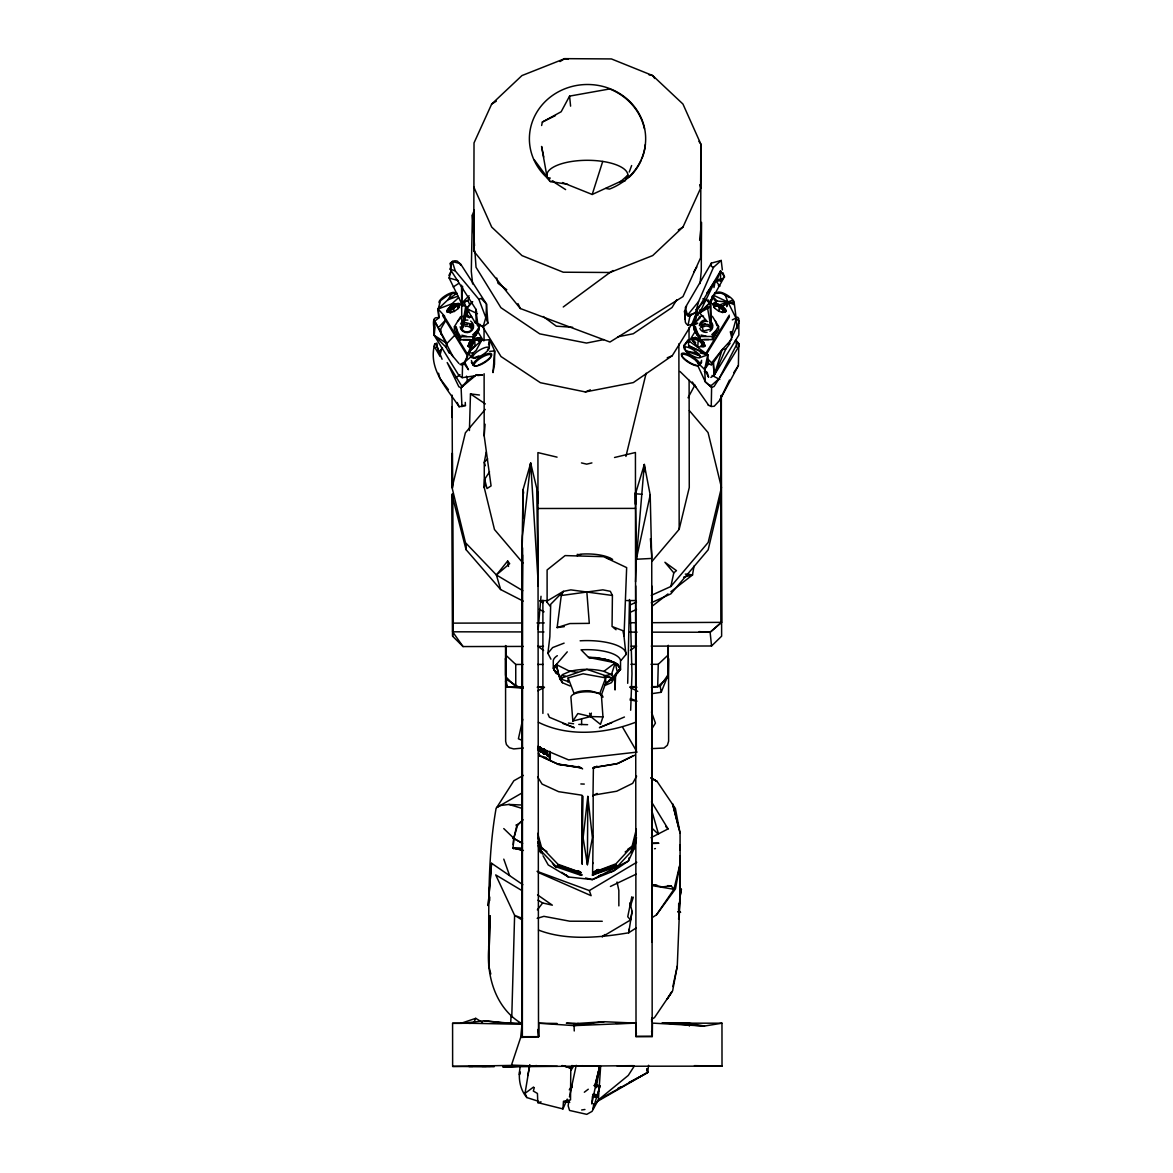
<?xml version="1.0" encoding="UTF-8"?>
<svg xmlns="http://www.w3.org/2000/svg" width="1173" height="1173" viewBox="0 0 1173 1173"><rect width="100%" height="100%" fill="white"/><g stroke="black" fill="none" stroke-linecap="round" stroke-linejoin="round"><path stroke-width="1.5" d="M436.371 347.501L436.986 343.073L434.743 343.953L434.362 346.607L440.066 356.445L436.371 343.88M505.548 645.546L505.534 674.739L507.044 686.982L523.217 688.184M521.956 642.203L522.029 586.06M542.894 713.419L542.894 600.224M635.707 585.928L636.353 751.614M668.287 645.282L668.258 674.475L661.22 692.29L651.601 693.698M721.351 396.665L721.16 622.54L710.12 632.262L651.689 632.159M582.409 795.499L581.984 862.61M582.644 796.247L582.219 864.296L582.424 796.027M593.127 837.17L593.186 795.411M461.062 265.333L457.485 261.227A5.924 5.542 2.8 0 0 452.279 261.535L450.139 269.101L475.739 309.056L476.15 321.153L477.924 324.789L483.129 326.842L487.909 323.132L486.487 303.998L460.373 263.602L452.279 261.535L450.344 263.207L451.106 271.183L449.098 277.972L462.968 306.27M651.47 1019.396L654.475 1017.607L672.642 990.774L677.276 966.112L679.944 899.31L680.105 863.695L680.076 833.153L675.384 808.461L657.173 781.541L651.308 777.802M452.191 406.664L452.191 417.412M549.331 754.268C550.034 743.125 551.398 767.948 548.817 756.101A2.258 1.452 69.7 0 1 548.172 756.13L547.234 755.485A1.76 1.07 69 0 1 546.735 754.415L546.809 750.573L547.248 753.491M587.394 864.692L587.82 796.408L592.394 837.771L587.394 864.692L583.098 837.845L587.82 796.408M523.334 646.426L463.042 646.572L452.631 636.221L452.441 495.021M473.731 251.037L474.024 142.901L491.663 104.089L521.956 75.571L564.697 58.65L611.412 58.929L652.643 75.541L682.95 104.045L700.926 144.264L700.618 257.781L682.979 296.593L609.96 342.032L520.328 308.528L473.731 251.037L474.024 212.445M521.985 629.476L522.572 554.976M522.85 518.627L523.085 489.552L530.68 463.1L536.75 488.379L538.143 586.236M563.245 306.989L609.96 272.488L652.701 255.567L682.979 227.049L700.618 188.237L700.926 144.264L698.917 141.332M572.043 1065.451L570.796 1068.148L570.518 1099.937L563.48 1101.271L562.937 1108.925L537.806 1102.605L537.439 1093.456L533.348 1091.081L534.272 1087.635M721.204 260.465L711.337 263.133L711.307 266.344L713.463 267.356L721.204 260.465L722.333 269.863M564.286 626.646L557.131 627.584L561.266 595.517L602.834 589.843L610.327 591.309L612.409 595.459L612.057 626.514L622.878 630.663L624.021 636.191L625.913 654.593L621.162 660.311M592.761 863.709L593.113 836.246M549.345 753.902L549.389 754.943M668.493 658.244L668.258 674.475L660.208 686.293L661.22 692.29M522.278 1023.897C495.402 1008.633 485.783 975.071 489.053 945.702M471.326 1023.281L452.587 1023.311L452.631 1066.418L511.369 1065.421L520.68 1037.445L522.132 1036.727L521.853 558.568L523.085 489.552L523.642 493.129M474.332 210.04L472.382 215.055L471.297 271.447L472.646 283.954M735.676 339.818L738.814 343.689L738.389 365.58L719.606 400.448L714.181 406.269L711.249 406.474L711.615 387.339L705.325 381.87L697.774 365.624M627.702 683.302L629.49 599.506M679.754 850.337L679.871 844.853L679.739 849.97M545.768 752.597L545.753 752.714A2.669 1.569 70.3 0 1 545.548 753.711L545.753 752.348A2.727 1.584 70.4 0 0 545.592 751.482L544.815 749.884A2.625 1.408 69.1 0 0 544.477 749.327L543.275 749.166L543.319 750.031A1.672 0.894 71.5 0 1 543.466 749.782L544.595 749.987A1.76 0.968 70.3 0 1 545.02 750.471L545.342 752.274L544.551 750.207A1.965 1.07 70.3 0 0 544.272 749.972L543.099 750.09M474.464 375.903L462.235 377.677L462.543 364.979C468.789 359.7 468.071 346.563 474.801 340.214L481.223 339.246M652.232 686.63L657.686 686.63L658.273 664.299L667.804 655.326M469.112 297.502L467.924 300.508L463.848 302.209C469.567 310.566 464.361 320.185 461.81 328.66L461.546 285.215M489.654 900.644L489.742 897.008M496.15 808.036C486.942 859.838 489.068 913.166 488.73 965.658L490.05 915.908L488.73 965.658L490.813 974.015M521.853 558.568L522.469 536.032L530.68 463.1L531.12 468.511M511.765 1017.211L514.61 915.336L495.71 874.897L522.322 890.806M540.606 747.773A2.346 1.041 73.5 0 1 540.9 748.154C543.26 753.169 536.794 749.503 541.647 750.911A1.891 0.924 75 0 0 541.75 750.397L541.413 748.359A2.801 1.276 73.9 0 0 541.164 747.919M592.746 862.522L592.585 874.765L617.013 865.542M523.158 601.104L500.636 589.55L466.033 549.609L466.194 544.111M469.42 430.55L470.476 393.908L479.449 395.022M513.026 848.284L513.803 838.27L516.794 825.601L523.099 819.78M537.835 492.044L537.835 503.246M635.561 581.837L636.323 559.242L635.502 493.76L644.314 464.508L650.194 494.962L651.704 558.436L636.323 559.242L644.314 464.508L644.915 471.737M471.531 316.505L460.637 316.549L454.435 326.622L454.318 329.716L460.549 339.833L472.983 339.877L479.2 329.804L479.317 326.71L476.209 321.314L477.66 326.021M460.549 339.833L460.666 336.739L454.435 326.622M472.983 339.877L473.1 336.783L479.317 326.71M630.663 710.251L631.983 673.742L629.974 600.723M614.681 676.968L615.048 689.709L615.678 673.331M732.304 319.877L737.67 317.194L738.799 318.601L738.873 334.994L714.137 375.345L710.882 377.413M630.488 906.025L633.317 897.213M462.235 377.677L458.98 375.609L434.157 335.302C435.564 331.431 429.479 314.965 438.687 318L438.145 308.998L440.549 300.625L447.822 295.244L455.124 292.663L456.927 293.162L448.013 299.702L438.145 308.998L439.039 317.634M434.743 343.953C427.778 369.026 446.429 387.515 459.127 406.767L465.432 405.55L465.256 402.398M489.537 471.869L484.654 479.258L484.288 487.733L494.478 529.522L522.938 562.996M510.739 1022.797L511.061 1015.51M651.631 1021.654L651.807 1018.017M452.499 493.628L452.675 631.807L463.042 646.572M474.977 365.859A10.777 3.196 -31.6 0 1 473.247 365.302L471.414 360.507M552.454 863.592L556.471 866.95L580.796 875.263C581.06 873.225 580.224 876.07 581.955 875.219M453.321 620.854L452.675 631.807L522.058 631.924M480.373 324.613L475.329 322.795L465.637 306.783L461.59 303.308L462.617 286.403M624.021 636.191L626.661 567.615L603.567 556.676L565.093 555.591L547.102 569.946L547.117 602.336L550.122 606.148M697.744 347.193L698.199 339.979L691.791 339.041L697.744 347.193L704.621 345.976L698.199 339.979M628.948 929.221L628.713 932.784C599.858 937.667 566.031 940.805 538.524 930.072M600.649 1066.228L598.362 1099.893L592.042 1111.388L586.779 1114.35L569.565 1110.45L568.143 1105.787L568.934 1100.435M678.61 919.265L679.944 899.31L679.871 856.305L679.944 899.31L678.551 909.442M732.172 331.666L731.761 337.78L730.31 331.812L732.626 331.548L736.204 318.572L734.21 302.751L732.407 300.288L719.723 304.877L713.301 303.939L717.114 301.036L734.21 302.751M484.654 479.258L487.015 488.54L491.076 485.901L484.2 435.901L485.079 424.201M519.624 1071.917L519.419 1074.761L520.387 1072.239M549.507 754.371L548.231 755.588L547.058 753.828M491.56 863.255L488.173 905.541L491.56 863.255L522.821 884.677M538.143 629.461L541.017 596.28M513.246 844.663L513.803 838.27L517.748 824.516L516.223 825.088L517.748 824.516M592.482 1096.271L591.808 1103.954L599.755 1066.022M707.598 308.382L711.117 328.22L710.897 299.98M522.601 547.879L522.352 1036.697L538.51 1036.683L537.923 452.602L557.072 457.147M530.328 466.707L530.68 463.1L538.128 581.823M643.962 468.13L644.314 464.508M700.046 283.573L701.263 271.007L701.542 222.371L699.651 240.245M538.598 747.993L538.334 749.503M650.414 538.686L651.748 554.961L652.188 1036.551L636.03 1036.433L636.411 1032.841M593.699 1103.661L593.127 1108.866L600.019 1085.934L596.514 1084.922M709.973 385.316L711.82 385.125L719.122 378.659L738.843 346.446L738.814 343.689L736.058 342.765L736.556 344.745L719.122 378.659L714.034 386.533L711.615 387.339L705.325 381.87L704.65 369.436L707.759 354.847L688.008 340.199L683.727 345.536L685.531 349.627M434.582 327.106L434.157 335.302L445.916 347.091L449.332 353.205M700.897 327.355L701.293 323.909A5.572 5.22 -2.3 0 1 707.759 321.49M550.929 659.167L547.894 653.317L549.858 636.778L550.694 604.271L563.348 591.368L570.826 589.872L612.409 595.459M678.654 910.952L678.698 903.445M520.284 1066.404C518.114 1077.269 519.434 1088.837 526.838 1097.547L538.319 1101.242M648.596 1065.275L647.672 1072.503L596.485 1101.931M569.462 1096.858L576.222 1065.319M526.838 1097.547L525.02 1093.368L529.727 1065.084M631.836 896.744L627.746 916.729L630.561 919.969L602.174 936.831L604.887 934.514M547.117 602.336L547.351 600.869L563.348 591.368L561.266 595.517M629.901 902.843L632.1 911.318L628.713 932.784L636.015 928.063M697.818 315.625L700.164 309.437M582.307 842.713L583.098 837.845M679.607 899.53L681.381 889.207L679.841 893.665M465.637 306.783L461.81 328.66L466.502 310.537M670.868 591.705L692.481 574.975L694.049 566.002M630.561 919.969L632.1 911.318M596.192 1087.723L600.048 1066.272M679.812 897.565L681.381 889.207M591.339 713.111L590.679 716.556L600.473 724.386L602.966 716.894L601.382 694.871M720.779 308.572L718.653 307.223L719.504 305.229L725.926 311.241L722.495 312.458L718.712 311.226L714.797 308.294L713.096 304.291L719.504 305.229L720.779 308.572L725.926 311.241M527.703 1075.612L529.888 1065.025M541.633 125.496L542.351 122.036L561.163 111.743L569.579 96.113L609.711 88.943A58.137 54.251 6.4 0 1 644.476 128.927M708.419 299.965L710.574 303.602L712.07 296.476M713.946 287.561L715.427 280.435L723.536 278.353L709.973 302.693L699.607 312.883L696.263 313.66M688.023 325.17L690.017 315.874L697.011 311.226L695.325 324.085L697.744 323.264L688.023 325.17A5.924 5.542 -3 0 1 685.325 322.032L684.577 311.124L686.572 306.182M636.323 559.242L650.194 494.962M651.22 595.4L670.853 586.5L673.801 572.864L676.454 570.635L664.915 562.263L673.801 572.864M672.847 986.566L677.276 966.112M488.555 344.759L489.669 339.715L481.707 340.273L468.218 352.53L471.121 357.266A10.777 3.196 -31.6 0 0 478.833 355.903M522.733 719.328L518.407 738.799L521.75 740.207M629.241 857.624L628.449 860.997L613.523 871.026L592.35 879.603L568.524 876.993L548.231 864.941L543.07 855.777M721.292 494.244L708.184 549.785L670.853 593.861L651.235 602.775M731.747 339.276L722.187 349.598L711.644 362.882L711.19 364.744L708.595 363.865L707.759 354.847L688.786 345.771L688.008 340.199L683.727 347.179M485.123 484.258L484.288 487.733L484.273 462.338L486.209 452.162M651.939 561.471L679.167 529.331L689.269 487.528L689.108 380.228M625.913 456.429L646.132 373.234M616.455 864.662L593.201 872.507L597.761 869.574L593.201 872.507L616.001 863.768L632.056 846.407L636.367 829.179M636.265 833.035L632.775 847.038L625.165 851.935M726.791 306.696L727.949 302.062L725.105 294.951L721.043 293.133L714.768 293.426M636.206 837.566L633.713 847.536L636.543 837.683M585.547 877.99L592.35 879.603L628.449 860.997L634.417 848.167L636.103 841.408M445.916 347.091L446.869 343.41L433.878 319.54L452.954 356.548M685.149 319.408L684.577 311.124A5.924 5.542 -3 0 0 687.495 315.17L695.574 313.059L698.565 301.608L713.463 267.356M439.934 355.434L441.605 349.202M545.152 753.271L545.445 752.993M483.129 326.842L486.047 316.666L486.487 303.998L481.121 298.411L478.863 299.291L455.285 270.904L452.279 261.535M593.303 1096.256L596.822 1097.268L600.019 1085.934M722.187 349.598L714.137 375.345L713.331 362.809L722.187 349.598L725.735 349.085L730.134 343.234M562.512 182.563L592.204 194.469L602.717 161.434M450.432 311.754L450.755 310.713M457.851 308.162L458.188 307.121M630.722 852.566L632.335 847.493M540.196 751.732L541.691 751.79L541.897 750.412A2.903 1.452 74.4 0 1 541.853 750.881L540.474 751.937L539.653 749.694M605.4 685.267L611.441 682.671L614.124 678.624L611.426 674.592L615.253 662.774L603.758 658.933L588.582 657.452L581.075 649.842A33.665 11.525 -0.1 0 1 620.532 661.733L620.546 669.328L605.136 684.739M710.574 303.602L712.847 296.696M601.206 695.604L605.723 682.833L605.503 676.63L614.124 678.624L620.004 668.302M718.653 310.713L719.548 308.22M629.227 172.05L631.631 165.554M593.362 1096.081L596.822 1097.268L598.362 1093.089L596.309 1095.773M454.054 311.388L450.461 312.736L447.03 311.519L452.162 308.851L453.438 305.508L459.86 304.555L458.159 308.558L454.244 311.505L453.452 310.566L454.303 311.388M716.864 331.534L712.466 339.569L700.032 339.642L693.8 329.584L693.683 326.49L695.736 322.898M476.077 335.17L477.352 331.886M478.437 341.314L481.003 338.894L474.596 339.847L473.789 338.924L469.889 341.871L468.188 345.874L471.385 345.405M557.6 764.312L581.573 767.904L557.146 763.858L539.683 755.837M718.653 307.223L719.504 305.229M562.937 1108.925L567.248 1099.101M725.735 349.085L714.137 375.345L713.331 362.809L711.19 364.744L713.536 363.747M474.259 1021.639L475.725 1018.34L482.514 1022.46M593.362 1095.45L596.632 1096.931L598.362 1093.089M593.391 768.08L592.995 796.174M467.528 355.815L464.611 362.061L460.065 364.48L462.543 364.979M468.98 352.692L474.801 340.214L474.992 345.668L468.218 352.53L472.91 353.161L476.15 350.36L481.707 340.273M728.462 344.363L738.858 322.883M718.345 285.523L719.914 286.212L715.427 280.435L699.607 312.883L706.175 320.288M719.606 400.448L729.518 380.008M714.548 293.323L709.973 302.693L711.117 328.22M538.187 749.694L538.202 749.65A2.522 0.982 80.3 0 1 537.864 749.738L538.451 749.312A2.654 1.085 78 0 0 538.539 746.878M627.892 175.158L624.872 181.082L620.077 182.035L627.892 175.158A40.542 15.058 0 0 0 578.597 160.657A40.542 15.058 0 0 0 550.328 181.522L567.585 184.278M448.892 275.508L451.106 271.183M545.709 753.711L545.753 753.638A2.742 1.584 70.4 0 0 545.958 752.685L545.958 752.274A2.742 1.584 70.4 0 0 545.797 751.409L543.876 749.195A2.507 1.334 69.6 0 0 542.762 749.547L543.876 749.195M540.181 747.318A2.273 1.012 74 0 0 539.829 747.406L539.448 747.01A2.449 1.07 75.5 0 1 539.609 746.805L540.196 746.702M553.817 669.27L556.266 664.607L567.263 651.851M617.526 672.979L620.165 668.009L615.253 662.774L588.582 657.452L596.045 657.686L609.212 660.135L617.951 664.285L620.546 669.328L617.526 672.979L615.253 662.774L603.875 671.367A27.214 9.311 -0.1 0 0 569.946 671.396L562.41 674.636L559.712 678.683L562.424 682.715L569.975 685.941M688.038 397.779L694.959 384.993M636.616 776.145L632.672 783.359L616.69 791.232L593.875 795.059L597.16 793.447M562.072 1065.524L570.796 1068.148L572.16 1065.714M712.466 339.569L712.348 336.475L718.55 326.343L712.334 316.285M711.337 263.133L685.325 307.59L687.495 315.17L690.017 315.874M445.96 320.112L440.843 328.792L440.931 334.232M695.574 313.059L720.545 270.89L724.489 276.945L720.574 280.772L716.615 281.051L720.545 270.89L720.574 280.772M541.867 750.896L540.738 752.04A3.24 1.569 79.5 0 1 540.401 751.893L540.401 751.893M451.869 293.397L448.013 299.702L457.954 296.197M676.792 299.716L672.026 307.502L633.244 333.748L617.658 336.856M693.961 271.711L696.821 267.048M688.756 341.959L695.266 331.329M701.645 360.272L699.826 365.067L697.73 365.785A9.97 2.947 31.5 0 1 682.833 357.721A9.97 2.947 31.5 0 1 690.091 356.519L694.959 359.7L699.826 365.067L701.733 361.958M705.457 354.041L729.298 315.156M706.498 354.173L729.386 316.842M481.854 325.449L501.018 356.548L540.401 382.706L585.342 391.943L633.317 382.589L672.246 355.712L691.205 325.082M671.748 991.669L666.982 999.381L671.572 992.607M651.572 729.225L655.428 723.125L651.484 712.011M522.132 805.045L508.935 804.443L500.563 805.499L496.736 807.508L513.862 780.749L523.363 775.397M569.286 1089.849L572.101 1085.436M634.226 1066.184L628.288 1075.406L598.362 1099.893L647.672 1072.503L647.085 1068.94M571.09 1070.128L573.993 1065.656M733.799 372.633L738.389 365.58M697.554 319.906L699.885 316.358L703.536 316.123M692.011 338.689L699.035 338.806L695.428 337.457L692.011 338.689L698.419 339.627L699.211 338.689L703.126 341.622L704.841 345.624L701.938 344.583M589.55 713.287L590.679 716.556L572.849 721.028L577.878 713.536L590.679 716.556L602.966 716.894M656.469 914.837L673.932 889.266L680.105 863.695L675.472 888.914L656.469 914.837L652.085 917.667M706.747 293.118L715.427 280.435M477.103 320.244L475.329 322.795L477.264 322.707M708.595 363.865L704.65 369.436L708.609 377.207L707.07 372.178M539.741 747.509L539.829 747.377A2.331 1.026 73.7 0 1 540.21 747.465L539.404 747.113M472.91 353.161L471.121 357.266M543.114 750.075L543.686 749.723A2.419 1.29 69.3 0 1 543.964 749.826L544.155 749.914M487.425 349.789L489.302 347.369L489.669 339.715L494.683 350.976L494.493 364.363L492.997 372.589L494.683 350.976L489.684 351.343M468.848 309.54L466.429 308.558L472.558 301.74L466.429 308.558L477.484 313.69M537.351 909.852L542.674 902.975L552.351 905.175L537.586 894.926M538.524 749.518L538.686 749.268A2.61 1.041 78.3 0 0 538.876 748.257M485.211 409.436L465.373 432.837L452.089 487.763L465.476 542.674L496.399 574.961L507.66 561.017L509.683 563.67L496.399 574.961L500.636 589.55M687.495 315.17L698.565 301.608M468.555 311.036L466.414 313.646L468.599 311.842M547.894 653.317L552.615 647.584L564.11 643.127M670.853 586.5L708.184 542.425L721.454 487.513L708.067 432.588L689.357 410.594M726.146 310.889L719.723 304.877L722.377 306.564L727.949 302.062L733.975 304.569M718.902 311.124L719.518 310.302L718.653 311.109M713.184 337.545L718.682 329.437L718.55 326.343M549.345 755.676L549.008 756.028A2.243 1.437 69.4 0 1 548.363 756.057L547.512 755.515A1.745 1.07 69.1 0 1 546.941 754.356L546.809 750.573M542.967 752.846C545.973 754.987 545.152 754.738 542.996 752.289A2.419 1.276 73.3 0 1 542.82 751.556L542.732 750.647L542.586 751.614A2.419 1.276 73.3 0 0 542.776 752.362L543.51 753.095A2.141 1.217 73.9 0 0 543.832 753.418L545.166 753.491M461.957 406.723L461.106 387.618L467.455 380.58L476.634 374.686L482.602 375.023L477.719 375.551M597.086 871.172L593.377 875.175L592.218 875.131L617.467 866.436L634.417 848.167M695.912 309.775L706.175 299.54L709.973 302.693L699.607 312.883L709.753 307.121L707.275 306.578L699.607 312.883M593.347 874.75L598.303 869.472M439.362 326.607L445.579 319.994M487.631 458.819L484.273 462.338L485.314 465.725M438.673 352.091L442.47 348.117M446.268 344.144L455.124 334.862M469.611 304.452L467.924 300.508L461.59 303.308L469.068 295.757M461.106 387.618L463.159 385.565L461.326 385.389L447.192 362.545L458.892 386.826L461.106 387.618L476.634 374.686M696.762 321.094L700.398 317.546M711.806 334.613L715.442 331.079M651.25 646.132L711.556 645.986L721.63 636.177L721.19 395.301L721.6 622.364L710.12 632.262L699.167 631.631M457.558 321.241L461.18 317.736M472.602 334.921L476.223 331.416M549.287 755.133L547.366 754.43M701.425 343.66L704.841 345.624L698.419 339.627L699.284 338.806M458.614 297.531L451.957 303.792L446.81 311.168L453.218 305.156L459.64 304.203L451.957 303.792L438.145 308.998L444.655 316.255M549.404 755.749L548.583 756.16A2.126 1.364 70 0 1 548.143 756.13M452.162 308.851L454.303 307.487L453.438 305.508L447.03 311.519L452.294 311.417M473.731 339.041L474.596 339.847L468.188 345.874L469.889 344.29A5.689 1.686 -31.6 0 1 469.889 341.871M474.801 340.214L468.394 346.226L470.725 346.446M616.016 868.709L613.523 871.026L610.224 872.096M458.144 306.138L459.86 304.555L454.054 306.666L458.144 306.138A5.689 1.686 -31.6 0 1 458.159 308.558M549.081 755.251L548.231 755.588M516.794 825.601L522.029 820.909M657.686 686.63L667.833 677.627L667.804 646.279M697.73 365.785L699.826 365.067M472.44 355.551L464.611 362.061L468.452 369.7L464.479 364.114M438.687 318L435.3 320.728M722.377 306.564L727.949 302.062L736.204 318.572L737.216 328.601M652.159 606.206L667.994 593.934M584.33 1092.224L588.274 1089.218M630.414 650.385L636.03 646.176M525.02 1093.368L533.568 1087.034M455.989 377.618L459.992 374.7M471.693 324.144A5.572 5.22 2.2 0 1 469.655 331.27A5.572 5.22 2.2 0 1 462.059 329.32L464.083 322.208L471.693 324.144L469.889 325.39A5.572 5.22 2.2 0 1 472.308 329.32M556.955 866.011L581.925 874.618M627.57 849.428L632.056 846.407M452.206 309.276L454.303 307.898M498.349 1023.032L522.117 1023.252L520.68 1037.445L538.788 1036.683L538.774 1023.223L574.081 1025.613L577.351 1023.472L604.154 1021.712L635.737 1023.12L635.751 1036.58L652.305 1036.36L652.452 1023.105L704.504 1026.038L721.967 1023.208L722.011 1066.14L617.277 1066.242M453.262 286.96L458.775 283.382M491.663 104.089L496.326 101.186M560.034 61.553L564.697 58.65L568.275 59.339M613.068 270.552L609.96 272.488L563.245 272.209L522 255.611L491.707 227.107L473.731 186.874M678.317 229.952L682.979 227.049M537.043 871.334L589.315 890.571L636.778 862.272M496.736 807.508L522.146 792.904M651.47 801.848L668.082 828.9L651 837.713M617.76 1088.5L620.913 1086.814M628.787 1082.606L647.672 1072.503L646.704 1069.014M621.705 180.906L592.204 194.469M626.367 178.545L629.461 176.962A58.137 54.251 6.4 0 0 641.206 160.32M605.723 682.833L614.124 678.624L586.911 669.343L559.77 678.683L556.339 664.548L553.289 668.229L555.885 673.273L558.788 674.666M537.777 690.721L544.287 687.495M577.219 555.767L580.43 554.184A28.651 9.795 -0.1 0 1 612.614 559.462M542.351 122.036L555.43 115.599M632.628 756.042L616.631 763.916L593.861 767.318L597.233 766.336L593.274 768.154M635.018 755.104L618.127 763.388L592.908 767.904L594.066 767.421M461.59 303.308L463.848 302.209M718.653 307.619L719.987 306.974M610.415 886.465L636.147 874.178M629.945 605.048L636.499 602.086M629.96 612.423L636.514 609.447M687.935 316.27L691.22 314.819M578.274 766.424L582.6 768.931M544.756 753.682L543.876 753.198A2.243 1.261 73.7 0 1 543.524 752.714L542.879 751.512L543.304 752.787M624.447 717.011L599.418 727.656L611.807 722.7M585.342 391.943L590.356 389.861M667.232 357.794L672.246 355.712M538.436 722.275C568.392 737.26 605.576 733.858 636.015 722.099M721.6 622.364L651.865 622.687M700.134 357.53L707.759 354.847L688.786 345.771M609.036 680.384L614.124 678.624M452.587 1023.311L461.004 1023.311L475.725 1018.34M545.254 754.107L544.287 754.268M598.641 875.864L601.954 874.779M557.131 627.584L569.873 623.552L589.301 623.362L586.837 591.866M537.19 918.342L543.905 916.333L569.755 921.201L602.262 921.274M568.113 677.935L583.098 673.801L605.708 677.877L599.799 693.478L590.122 690.824A14.369 4.824 -0.2 0 0 574.052 693.478L568.113 677.935L568.143 682.261M658.478 833.988L651.543 809.81M537.659 749.063L538.099 746.307M683.61 577.16L692.481 574.975L687.305 574.242M591.91 462.91L586.691 464.156L581.456 462.91M614.535 457.499L635.429 452.499L636.03 1036.433M477.572 337.677L473.98 339.041L481.003 338.894L477.572 337.677A5.689 1.686 -31.6 0 1 477.572 340.111M537.806 1102.605L541.061 1101.872M603.934 675.971L612.423 674.094M654.549 848.753L655.428 848.563M658.185 834.018L651.88 828.109M603.816 339.613L586.5 343.059L539.727 333.85L500.9 307.678L476.033 267.283L474.889 251.081M660.208 686.293L651.426 687.246M471.59 340.39L474.596 339.847M708.727 339.525L703.815 339.554M714.709 292.883L717.803 292.385M470.446 339.598L463.071 339.569M581.647 1109.981L584.931 1109.482M471.605 345.742L468.394 346.226L470.886 346.211M513.144 838.358L522.586 843.211M579.755 1065.758L576.222 1066.242L582.732 1065.685M574.242 1030.979L574.081 1025.613L604.154 1021.712M651.616 885.527L673.932 889.266L671.044 885.82L662.261 886.949L652.1 884.633M587.614 724.679L578.788 724.43M484.097 1020.803L464.009 1023.149L521.311 1024.278L484.097 1020.803L506.237 1023.223M637.115 752.084L568.582 759.884L538.48 747.245M550.328 181.522L553.421 181.199M523.275 748.022L513.745 748.931L509.405 747.744L506.428 744.576L505.651 741.336L505.534 658.405A8.079 7.595 -0.1 0 0 506.149 661.308M693.683 326.49L699.9 336.548L712.348 336.475M460.666 336.739L473.1 336.783M574.081 1025.613L635.737 1023.12L616.324 1023.384M652.085 843.504L658.874 843.255L652.012 843.196M461.004 1023.311L464.405 1023.193M633.552 1065.67L502.953 1066.814L536.926 1065.67L502.953 1066.814M583.611 1066.286L599.535 1065.758M668.317 1023.061L662.701 1023.135L721.967 1023.208M453.086 623.127L522.381 622.98M536.97 622.951L544.272 622.922M629.974 622.746L635.443 622.731M537.952 646.396L543.436 646.382M631.147 646.176L636.631 646.162M471.238 1023.296L468.76 1023.296L470.021 1023.296M472.851 1066.389L468.804 1066.404L490.343 1066.374M537.967 508.496L635.487 508.393M539.917 600.649L547.146 600.635M626.602 600.561L635.619 600.547M506.179 655.502L515.739 664.446L523.041 664.446M537.659 664.431L543.143 664.417M630.854 664.329L636.338 664.329M650.956 664.314L658.273 664.299M506.164 646.147L506.193 677.202L515.768 686.748L523.041 686.748M537.601 686.733L543.055 686.733M630.4 686.645L635.854 686.645M522.747 687.275L507.044 686.982L505.548 681.19M537.234 687.275L544.492 687.275M629.681 687.246L636.924 687.246M722.011 1066.14L694.46 1065.656M452.631 1066.418L494.156 1066.712M481.971 1066.389L486.296 1066.374M538.48 631.954L543.964 631.968M629.784 632.115L637.086 632.13M513.173 848.446L520.607 848.665M687.803 1023.017L662.144 1022.812L704.504 1026.038L687.803 1023.017L689.416 1026.052M523.393 850.469L513.525 848.05L522.337 848.138M452.954 307.253L455.593 307.282M538.818 1023.237L557.058 1023.442M573.48 1023.633L578.963 1023.692L566.354 1023.193L578.406 1023.838M499.141 1023.179L502.645 1023.237M596.045 657.686L590.356 657.598L601.588 658.713M651.499 748.623L663.991 748.051L667.364 745.251L668.625 741.175L668.551 658.918M528.847 1065.744L511.369 1065.421L557.336 1066.301M462.001 405.433L465.432 405.55M653.493 884.999L656.997 885.16M667.525 885.659L671.044 885.82M564.242 1101.946L569.77 1102.312M572.659 327.296L556.31 326.167L543.202 316.519M635.502 493.76L642.042 494.288M522.454 687.642L519.111 687.275L506.56 679.578M685.311 574.096L692.481 574.975M577.16 554.374L580.708 554.829M607.379 558.289L610.928 558.744M568.421 723.067L573.612 723.741M579.829 767.171L558.568 764.356L543.686 757.509M701.425 345.507L704.621 345.976M581.676 795.162L558.612 791.672L542.073 784.063L537.63 776.907M698.419 339.627L701.425 340.155M680.487 912.286L677.979 911.832L680.487 912.286L678.581 910.277M605.84 188.428L609.432 189.088A58.137 54.295 0 0 0 637.936 111.743A58.137 54.295 0 0 0 552.014 95.805A58.137 54.295 0 0 0 546.691 177.446L550.284 178.12M629.901 699.885L636.983 701.19L630.297 698.478M649.05 74.852L652.643 75.541L654.739 78.459M562.131 675.487L565.694 676.205M708.169 405.14L711.249 406.474M714.797 305.874L718.902 306.402L713.096 304.291L714.797 305.874A5.689 1.686 31.5 0 0 714.797 308.294M701.043 335.023L706.117 336.182M466.883 316.226L471.942 317.443M461.825 335.214L466.898 336.416M702.891 298.748L706.175 299.54L709.122 302.913M513.525 848.05L522.234 850.176M700.12 352.941L707.759 354.847M541.31 756.174L546.574 757.641M449.098 277.972L458.423 280.684M593.846 1085.509L599.11 1087.048M593.245 1093.881L596.749 1094.922M508.935 804.443L522.381 808.476M557.483 865.117L580.943 872.595L577.908 870.645M563.861 1065.905L570.796 1068.148M605.019 659.358L613.552 662.202M559.77 678.683L568.26 681.572M450.139 269.101L455.285 270.904M593.391 1096.066L596.822 1097.268M562.952 723.506L574.374 727.7L549.375 717.26L547.952 713.946M522.498 918.415L514.61 915.336L522.088 919.94M603.875 671.367L611.426 674.592M538.48 872.565L591.119 895.673L589.315 890.571M713.316 295.171L727.949 302.062L726.791 305.845L725.838 304.555M569.946 671.396L556.339 664.548L553.289 668.229L553.275 660.634A33.665 11.525 -0.1 0 1 557.351 655.692M539.243 609.344L544.067 611.822M547.938 756.057L547.058 755.236M704.299 371.416L707.407 373.029M712.055 375.448L719.811 379.466M545.518 752.758L542.938 751.834M592.614 1094.732L596.632 1096.931M542.513 750.705L545.548 752.201M651.015 778.051L657.173 781.541L651.147 777.919M540.357 751.277L541.427 750.984A1.877 0.909 75.1 0 0 541.515 750.456M547.82 755.412L547.087 754.166M496.399 574.961L522.777 590.693M539.859 600.869L542.952 602.717M537.982 900.16L542.674 902.975M522.484 843.475L513.803 838.27L503.76 828.578M544.096 754.18L543.905 754.063A2.669 1.54 75 0 1 543.583 753.799L543.143 753.183M546.926 851.569L540.738 847.742L537.85 837.287M577.849 870.689L580.943 872.595L557.937 864.222L541.457 847.111L537.674 833.373M433.761 322.164L435.036 322.971L434.157 335.302L446.869 343.41M725.105 294.951L729.151 297.517M546.691 177.446L549.609 179.322M552.512 181.185L565.621 189.601M699.284 339.202L701.381 340.595M470.476 393.908L485.343 403.937M561.735 872.301L568.524 876.993L565.855 874.765M711.644 362.882L708.536 359.715L704.65 369.436L699.431 364.466M506.765 289.746L498.026 283.309L496.736 278.045M537.952 646.279L543.568 650.472M544.287 750.002L544.375 750.06A1.774 0.968 70.3 0 1 544.815 750.544L545.342 752.098M613.376 627.584L616.045 629.74M735.28 340.727L738.814 343.689M736.204 318.572L739.327 321.314M553.729 865.219L556.398 867.58M691.791 339.041L695.648 342.633M695.97 387.017L679.959 371.445M540.137 751.087L539.507 750.016M540.298 751.556L539.419 749.752M562.366 678.507L553.671 669.563L556.339 664.548L558.568 674.783L562.424 682.715M665.634 826.437L668.082 828.9M577.013 870.938L580.826 874.853M469.361 324.584L472.572 327.868M713.301 303.939L715.486 306.197M576.999 871.334L580.796 875.263M556.486 866.92L539.096 848.9L538.158 845.528M712.407 296.109L717.114 301.036M453.218 305.156L451.957 303.792L452.587 307.003M615.678 663.2L619.491 667.29M554.345 670.282L558.157 674.358M540.079 751.614L539.272 750.236M459.831 337.795L456.136 331.812M540.812 747.685L541.882 750.09L541.032 747.685M540.577 747.744L541.53 750.236M448.57 351.138L458.951 363.498M512.968 847.874L513.583 848.651M538.73 850.088L540.9 852.932M448.423 389.656L439.787 378.19L438.57 373.219M534.404 160.012L547.322 177.416M713.023 297.795L715.97 301.96M538.568 753.623L540.386 756.409L538.539 753.433M466.531 313.352L469.332 317.912M477.748 331.563L483.349 340.654M443.687 315.449L467.587 354.29M442.646 315.581L467.514 355.976M471.341 362.193L473.247 365.302M622.731 727.465L636.206 750.544M513.642 837.977L513.012 838.534M708.639 405.242L692.275 381.973M517.967 303.646L520.328 308.528M457.235 402.53L459.127 406.767M453.438 305.508L454.303 307.487M478.863 299.291L487.909 323.132M436.503 345.082L442.089 359.246M695.648 331.666L696.938 334.95M453.408 308.499L454.303 310.992M723.008 272.81L724.489 276.945M503.789 859.135L509.537 875.439M539.712 845.953L542.513 854.135M702.832 342.017L703.17 343.059M537.747 841.715L539.815 848.255L537.982 841.642M715.427 320.977L716.864 325.683M695.34 326.49L696.777 331.182M466.458 311.871L468.012 316.93M456.121 326.622L457.558 331.343M476.707 312.165L475.739 309.056L477.924 324.789M701.293 323.909L703.345 331.021L710.941 329.07A5.572 5.22 -2.3 0 0 709.9 322.648M678.771 828.138L672.54 803.754L680.076 833.153M452.104 495.138L466.033 549.609M699.738 184.718L700.618 188.237M538.348 746.248L538.642 747.788L538.539 747.025M466.517 376.122L467.704 381.46M617.042 881.993L618.845 890.439L618.86 905.879M546.809 175.583L541.589 146.464L543.729 157.035M450.344 263.207L450.931 266.535M507.66 561.017L508.525 566.456M651.601 1031.155L652.188 1036.551M537.733 1029.483L538.51 1036.683M710.12 632.262L711.556 645.986M569.579 96.113L570.591 106.142M542.102 750.031L542.087 749.84A2.449 1.188 74.4 0 0 541.838 748.799L541.633 748.301A2.742 1.261 73.9 0 0 541.398 747.846M572.849 721.028L570.914 697.275A16.026 5.484 -0.1 0 1 586.94 691.777A16.026 5.484 -0.1 0 1 602.966 697.246M472.382 215.055L474.522 245.67M679.768 890.659L679.944 899.31L679.739 887.008M679.724 894.031L679.944 899.31M699.9 336.548L700.032 339.642M538.891 748.037L538.891 747.773A2.654 1.07 77.9 0 0 538.803 747.025M614.872 676.982L615.048 689.709M547.043 753.081L547.029 750.852M736.673 343.572L736.688 347.193M581.603 719.152L581.617 724.562M452.06 395.14L452.485 488.159M452.265 453.878L452.323 486.692M452.338 493.994L452.631 636.221M689.035 327.472L689.05 342.032M678.874 343.821L679.167 529.331M651.924 586.148L652.1 942.3M515.739 664.446L515.768 686.748M488.701 945.878L488.73 965.658M484.038 327.971L484.053 340.771M484.112 373.703L484.2 435.901M452.367 453.071L452.426 487.719M544.257 749.4A2.639 1.408 69 0 1 544.741 749.811L545.284 750.617A2.845 1.642 70.4 0 1 545.738 752.128M542.703 752.128A2.947 1.54 73.4 0 1 542.542 751.219M584.286 784.077A46.07 19.442 -0.1 0 1 580.84 783.945M630.751 687.979A61.612 26.202 -1 0 1 637.731 691.396M645.385 144.44A58.137 54.251 6.4 0 1 641.91 158.663M450.447 311.49A7.405 2.199 -31.6 0 1 447.25 310.009A7.405 2.199 -31.6 0 1 455.109 304.232A7.405 2.199 -31.6 0 1 459.479 304.848M450.667 311.827A7.405 2.199 -31.6 0 1 447.47 310.361A7.405 2.199 -31.6 0 1 455.329 304.584A7.405 2.199 -31.6 0 1 459.699 305.2M469.581 346.695A7.405 2.199 -31.6 0 1 473.159 340.698A7.405 2.199 -31.6 0 1 480.842 339.554M469.801 347.047A7.405 2.199 -31.6 0 1 473.379 341.05A7.405 2.199 -31.6 0 1 481.062 339.906M450.461 312.736A5.689 1.686 -31.6 0 1 450.461 310.317M473.335 363.615A10.777 3.196 -31.6 0 1 485.314 354.495A10.777 3.196 -31.6 0 1 490.988 356.313A10.777 3.196 -31.6 0 1 478.173 365.17M462.162 325.449A6.73 6.305 2.2 0 1 464.757 324.056M470.681 321.123A6.73 6.305 2.2 0 1 470.256 331.798A6.73 6.305 2.2 0 1 460.168 326.768M460.622 323.997A6.73 6.305 2.2 0 1 467.88 320.097M462.968 325.845A5.572 5.22 2.2 0 1 467.587 324.525M461.502 329.51A5.572 5.22 2.2 0 1 462.91 327.604M465.051 326.446A5.572 5.22 2.2 0 1 471.517 328.851M695.428 343.278A7.405 2.199 31.5 0 1 693.184 338.205A7.405 2.199 31.5 0 1 703.228 343.645A7.405 2.199 31.5 0 1 700.999 346.299M693.404 341.02A7.405 2.199 31.5 0 1 694.812 338.103A7.405 2.199 31.5 0 1 703.976 343.894A7.405 2.199 31.5 0 1 701.205 345.947M714.489 306.622A7.405 2.199 31.5 0 1 715.897 303.719A7.405 2.199 31.5 0 1 725.061 309.511A7.405 2.199 31.5 0 1 722.304 311.549M713.463 304.584A7.405 2.199 31.5 0 1 721.146 305.713A7.405 2.199 31.5 0 1 724.738 311.71M722.495 310.039A5.689 1.686 31.5 0 1 722.495 312.458M703.14 341.622A5.689 1.686 31.5 0 1 703.14 344.056M694.489 338.586A5.689 1.686 31.5 0 1 695.428 337.457M702.466 324.657A6.73 6.305 -2.3 0 1 705.252 323.616M710.677 321.431A6.73 6.305 -2.3 0 1 709.9 331.27M707.114 332.311A6.73 6.305 -2.3 0 1 699.841 328.425M699.387 325.654A6.73 6.305 -2.3 0 1 705.09 319.848M701.41 326.856A5.572 5.22 -2.3 0 1 711.424 327.502M703.17 326.9A5.572 5.22 -2.3 0 1 711.498 329.261M717.803 292.517A9.428 2.786 31.5 0 1 727.597 295.376A9.428 2.786 31.5 0 1 733.741 302.575M439.201 302.869A9.428 2.801 -31.6 0 1 447.148 294.599A9.428 2.801 -31.6 0 1 455.109 294.218M577.776 672.276A33.665 11.525 -0.1 0 1 569.125 670.985M580.136 640.81A39.061 13.358 -0.1 0 1 625.913 654.593M635.546 492.249L635.517 504.331L635.546 492.249M599.872 1065.773L594.74 1086.418L599.902 1065.729M697.011 311.226L693.155 325.493L691.527 325.214L697.011 311.226M572.043 1086.799L570.518 1089.702L572.072 1086.902M539.213 747.069L539.155 747.172A2.522 1.1 75.6 0 1 539.375 746.849L539.375 746.864A2.449 1.056 76.8 0 0 539.228 747.098M698.917 364.774L698.096 365.624A10.777 3.196 31.5 0 1 683.507 357.838A10.777 3.196 31.5 0 1 686.454 353.791A10.777 3.196 31.5 0 1 699.738 363.381L697.906 362.56L698.917 364.774M695.662 352.897L685.78 350.932L700.12 355.976L694.049 352.384L695.662 352.897M476.795 365.961A9.97 2.947 -31.6 0 0 491.15 356.519A9.97 2.947 -31.6 0 0 480.417 358.249A9.97 2.947 -31.6 0 0 476.795 365.961M686.63 351.753A9.428 2.801 31.6 0 0 700.12 357.413A9.428 2.801 31.6 0 0 689.724 347.97A9.428 2.801 31.6 0 0 686.63 351.753M475.314 357.97A9.428 2.801 -31.6 0 0 488.833 348.997A9.428 2.801 -31.6 0 0 478.481 350.815A9.428 2.801 -31.6 0 0 475.314 357.97"/></g></svg>
